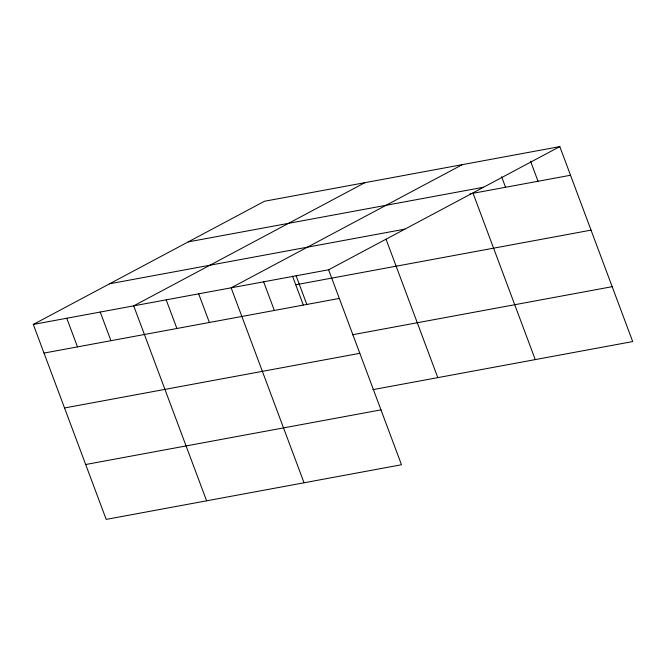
<?xml version="1.0" encoding="UTF-8"?>
<svg xmlns="http://www.w3.org/2000/svg" width="666" height="666" viewBox="0 0 666 666"><rect width="100%" height="100%" fill="white"/><g stroke="black" fill="none" stroke-linecap="round" stroke-linejoin="round"><path stroke-width="1" d="M33.3 324.434L328.604 269.788L401.498 464.751L106.194 519.397L33.3 324.434L264.502 201.249L559.806 146.603L632.7 341.566L372.893 389.643M364.901 182.667L133.7 305.852L206.602 500.824M462.354 164.635L231.152 287.82L304.046 482.783M328.604 269.788L559.806 146.603M188.203 241.9L483.508 187.254M470.021 193.848L570.512 175.25M109.599 283.783L404.895 229.137M295.737 284.782L591.033 230.136M44.014 353.08L339.31 298.435M352.372 334.765L612.179 286.68M64.535 407.967L359.831 353.321M85.673 464.518L380.977 409.865M530.536 161.205L538.036 181.26M501.623 176.765L505.552 187.271M473.068 193.282L535.248 359.598M386.055 239.244L437.803 377.63M296.12 275.799L306.826 304.445M292.499 276.115L303.263 304.911M263.636 281.81L274.35 310.456M198.668 293.831L209.382 322.477M166.184 299.842L176.898 328.488M100.233 312.046L110.947 340.692M66.767 318.24L77.481 346.886"/></g></svg>
